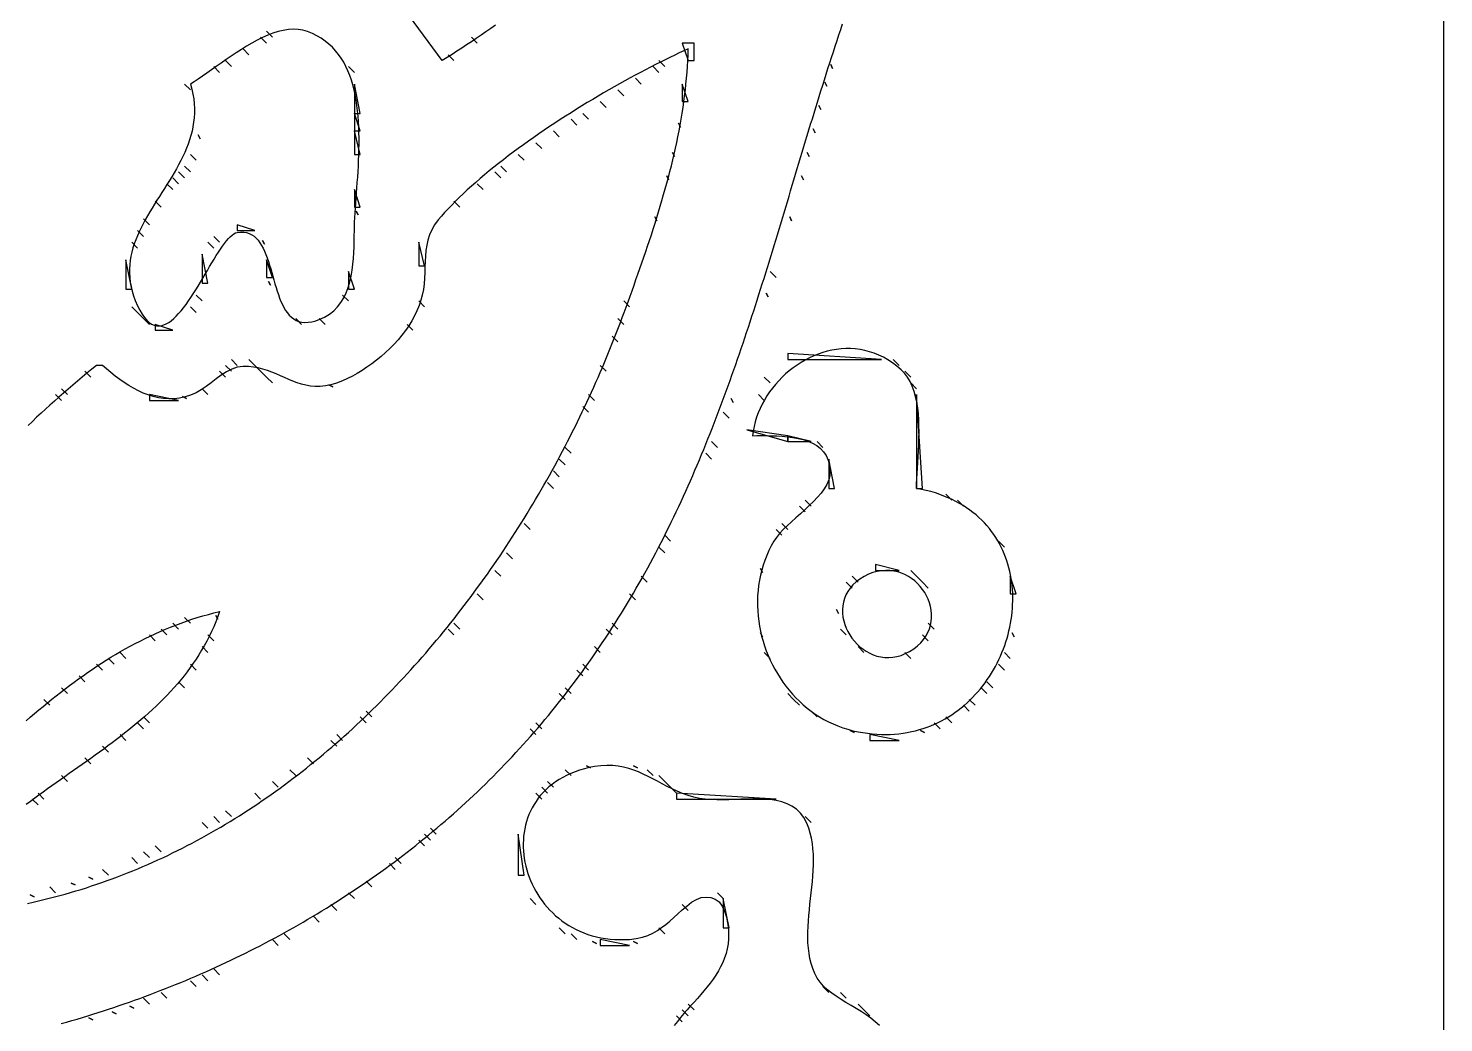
# Model space of a CAD drawing. Extents: x 0 to 589, y 0 to 633.
# Drawn here: x 347.3 to 589, y 125.8 to 295.5 of the extents above; entities that cross this region are included whole.
import ezdxf

# ---------------------------------------------------------------- set-up
doc = ezdxf.new("R2010")
doc.units = 0
for name, color, linetype in [('C250', 250, 'CONTINUOUS'), ('C251', 251, 'CONTINUOUS'), ('C252', 252, 'CONTINUOUS'), ('C253', 253, 'CONTINUOUS'), ('C254', 254, 'CONTINUOUS'), ('C37', 37, 'CONTINUOUS'), ('C47', 47, 'CONTINUOUS'), ('C7', 7, 'CONTINUOUS')]:
    doc.layers.add(name, color=color, linetype=linetype)

msp = doc.modelspace()

# ---------------------------------------------------------------- linework, layer by layer
at = {"layer": 'C250'}
for points in [[(427.0994, 296.0578), (426.2835, 295.4843), (425.4654, 294.915), (424.6452, 294.35), (423.8228, 293.7894), (422.9982, 293.2335), (422.1712, 292.6822), (421.3419, 292.1357), (420.5102, 291.5941), (419.676, 291.0575), (418.8392, 290.5261), (418, 290), (407, 305)], [(388, 295), (389, 294), (388, 295)], [(436.7391, 179), (437.401, 179.8194), (438.0551, 180.6406), (438.7017, 181.4635), (439.3406, 182.2881), (439.9721, 183.1144), (440.5961, 183.9423), (441.2128, 184.7719), (441.8222, 185.6032), (442.4245, 186.4361), (443.0197, 187.2706), (443.6078, 188.1068), (444.189, 188.9446), (444.7633, 189.7839), (445.3309, 190.6249), (445.8918, 191.4675), (446.446, 192.3116), (446.9937, 193.1573), (447.5349, 194.0045), (448.0698, 194.8533), (448.5983, 195.7036), (449.1206, 196.5555), (449.6368, 197.4088), (450.1469, 198.2637), (450.651, 199.12), (451.1492, 199.9778), (451.6416, 200.8371), (452.1283, 201.6979), (452.6092, 202.5601), (453.0846, 203.4238), (453.5545, 204.2888), (454.0189, 205.1553), (454.478, 206.0233), (454.9319, 206.8926), (455.3805, 207.7633), (455.824, 208.6354), (456.2625, 209.5088), (456.696, 210.3837), (457.1247, 211.2598), (457.5486, 212.1373), (457.9677, 213.0162), (458.3823, 213.8963), (458.7922, 214.7778), (459.1977, 215.6606), (459.5988, 216.5446), (459.9956, 217.43), (460.3882, 218.3166), (460.7765, 219.2045), (461.1608, 220.0936), (461.5412, 220.9839), (461.9176, 221.8755), (462.2901, 222.7683), (462.6589, 223.6623), (463.024, 224.5576), (463.3855, 225.454), (463.7435, 226.3515), (464.0981, 227.2503), (464.4493, 228.1502), (464.7972, 229.0513), (465.1419, 229.9534), (465.4834, 230.8568), (465.822, 231.7612), (466.1575, 232.6667), (466.4902, 233.5734), (466.8201, 234.4811), (467.1473, 235.3899), (467.4718, 236.2998), (467.7937, 237.2107), (468.1131, 238.1227), (468.4302, 239.0357), (468.7449, 239.9498), (469.0574, 240.8648), (469.3677, 241.7809), (469.6759, 242.698), (469.9821, 243.616), (470.2863, 244.535), (470.5887, 245.455), (470.8894, 246.376), (471.1883, 247.2979), (471.4857, 248.2207), (471.7815, 249.1445), (472.0758, 250.0691), (472.3688, 250.9947), (472.6605, 251.9212), (472.9509, 252.8485), (473.2402, 253.7768), (473.5285, 254.7059), (473.8158, 255.6358), (474.1022, 256.5666), (474.3878, 257.4983), (474.6726, 258.4307), (474.9568, 259.364), (475.2404, 260.2981), (475.5235, 261.2329), (475.8062, 262.1686), (476.0885, 263.105), (476.3706, 264.0422), (476.6525, 264.9801), (476.9343, 265.9188), (477.2161, 266.8582), (477.4979, 267.7984), (477.7799, 268.7393), (478.062, 269.6808), (478.3445, 270.6231), (478.6274, 271.566), (478.9107, 272.5096), (479.1945, 273.4539), (479.479, 274.3988), (479.7641, 275.3444), (480.05, 276.2906), (480.3368, 277.2374), (480.6245, 278.1848), (480.9132, 279.1329), (481.203, 280.0815), (481.494, 281.0307), (481.7862, 281.9805), (482.0797, 282.9309), (482.3747, 283.8818), (482.6711, 284.8332), (482.9692, 285.7852), (483.2688, 286.7377), (483.5702, 287.6907), (483.8734, 288.6442), (484.1785, 289.5982), (484.4855, 290.5526), (484.7946, 291.5076), (485.1058, 292.463), (485.4192, 293.4188), (485.7349, 294.3751), (486.053, 295.3319), (486.3735, 296.289)], [(459, 293), (460, 290), (461, 290), (461, 293), (459, 293)], [(379, 289), (380, 288), (379, 289)], [(402, 289), (403, 288), (402, 289)], [(455, 290), (456, 289), (455, 290)], [(437, 278), (438, 277), (437, 278)], [(440, 280), (441, 279), (440, 280)], [(428, 272), (429, 271), (428, 272)], [(371, 269), (372, 268), (371, 269)], [(367, 263), (368, 262), (367, 263)], [(387.333344, 259.333344), (387.666656, 258.666656), (387.333344, 259.333344)], [(388.333344, 252.333328), (388.666656, 251.666672), (388.333344, 252.333328)], [(365, 248), (366, 247), (365, 248)], [(369, 245), (369, 244), (372, 244), (369, 245)], [(380, 237), (381, 236), (380, 237)], [(382, 239), (383, 238), (382, 239)], [(497, 237), (498, 236), (497, 237)], [(498, 235), (499, 234), (498, 235)], [(353, 234), (354, 233), (353, 234)], [(368, 233), (368, 232), (373, 232), (368, 233)], [(499, 233), (499, 217), (500, 217), (499, 233)], [(463, 223), (464, 222), (463, 223)], [(479, 214), (480, 213), (479, 214)], [(476, 211), (477, 210), (476, 211)], [(456, 209), (457, 208), (456, 209)], [(429, 206), (430, 205), (429, 206)], [(472.333344, 203.333328), (472.666656, 202.666672), (472.333344, 203.333328)], [(427, 203), (428, 202), (427, 203)], [(450, 199), (451, 198), (450, 199)], [(485.333344, 196.333328), (485.666656, 195.666672), (485.333344, 196.333328)], [(379.333344, 195.333328), (379.666656, 194.666672), (379.333344, 195.333328)], [(446, 193), (447, 192), (446, 193)], [(486, 193), (487, 192), (486, 193)], [(363, 189), (364, 188), (363, 189)], [(473, 189), (474, 188), (473, 189)], [(497, 189), (498, 188), (497, 189)], [(441, 186), (442, 185), (441, 186)], [(352.9659, 125.6792), (353.8702, 125.9346), (354.7731, 126.1946), (355.6745, 126.4591), (356.5743, 126.7282), (357.4727, 127.0017), (358.3694, 127.2797), (359.2646, 127.5623), (360.1581, 127.8493), (361.05, 128.1409), (361.9403, 128.4369), (362.8288, 128.7375), (363.7156, 129.0425), (364.6006, 129.3521), (365.4839, 129.6662), (366.3654, 129.9847), (367.245, 130.3077), (368.1227, 130.6353), (368.9986, 130.9673), (369.8726, 131.3038), (370.7446, 131.6447), (371.6147, 131.9902), (372.4827, 132.3402), (373.3488, 132.6946), (374.2127, 133.0535), (375.0747, 133.4169), (375.9345, 133.7847), (376.7922, 134.157), (377.6477, 134.5338), (378.501, 134.9151), (379.3522, 135.3008), (380.2011, 135.691), (381.0477, 136.0857), (381.8921, 136.4848), (382.7341, 136.8883), (383.5738, 137.2964), (384.4111, 137.7089), (385.2461, 138.1258), (386.0786, 138.5472), (386.9087, 138.973), (387.7362, 139.4033), (388.5613, 139.8381), (389.3839, 140.2772), (390.2039, 140.7209), (391.0213, 141.1689), (391.8361, 141.6214), (392.6483, 142.0784), (393.4578, 142.5398), (394.2646, 143.0056), (395.0687, 143.4758), (395.87, 143.9505), (396.6686, 144.4296), (397.4644, 144.9131), (398.2574, 145.4011), (399.0475, 145.8934), (399.8347, 146.3902), (400.619, 146.8915), (401.4004, 147.3971), (402.1789, 147.9071), (402.9543, 148.4216), (403.7268, 148.9405), (404.4962, 149.4638), (405.2626, 149.9915), (406.0258, 150.5236), (406.786, 151.0601), (407.5429, 151.601), (408.2968, 152.1463), (409.0474, 152.696), (409.7948, 153.2501), (410.5389, 153.8086), (411.2798, 154.3715), (412.0174, 154.9388), (412.7516, 155.5105), (413.4825, 156.0866), (414.21, 156.667), (414.934, 157.2519), (415.6547, 157.8411), (416.3718, 158.4347), (417.0855, 159.0327), (417.7957, 159.6351), (418.5023, 160.2418), (419.2053, 160.8529), (419.9048, 161.4684), (420.6006, 162.0883), (421.2927, 162.7125), (421.9812, 163.3411), (422.666, 163.974), (423.347, 164.6114), (424.0243, 165.2531), (424.6978, 165.8991), (425.3675, 166.5495), (426.0333, 167.2043), (426.6953, 167.8634), (427.3534, 168.5268), (428.0075, 169.1947), (428.6578, 169.8668), (429.304, 170.5433), (429.9462, 171.2242), (430.5844, 171.9094), (431.2186, 172.599), (431.8487, 173.2928), (432.4746, 173.9911), (433.0965, 174.6936), (433.7141, 175.4005), (434.3276, 176.1117), (434.9369, 176.8273), (435.5419, 177.5472), (436.1427, 178.2714), (436.7392, 179)], [(508, 181), (509, 180), (508, 181)], [(367, 178), (368, 177), (367, 178)], [(504, 178), (505, 177), (504, 178)], [(433, 176), (434, 175), (433, 176)], [(487.666656, 175.666672), (488.333344, 175.333328), (487.666656, 175.666672)], [(444, 169.527771), (443.1219, 169.3494), (442.279, 169.1405), (441.4711, 168.9021), (440.6978, 168.6351), (439.959, 168.3408), (439.2542, 168.02), (438.5834, 167.6739), (437.9461, 167.3035), (437.3421, 166.9098), (436.7711, 166.4939), (436.233, 166.0568), (435.7273, 165.5996), (435.2538, 165.1233), (434.8123, 164.629), (434.4025, 164.1177), (434.024, 163.5905), (433.6767, 163.0483), (433.3603, 162.4923), (433.0744, 161.9235), (432.8189, 161.3429), (432.5934, 160.7517), (432.3977, 160.1507), (432.2315, 159.5411), (432.0946, 158.924), (431.9866, 158.3003), (431.9073, 157.6711), (431.8564, 157.0375), (431.8336, 156.4005), (431.8387, 155.7611), (431.8714, 155.1204), (431.9315, 154.4795), (432.0186, 153.8393), (432.1324, 153.201), (432.2728, 152.5656), (432.4395, 151.9341), (432.6321, 151.3075), (432.8504, 150.687), (433.0941, 150.0736), (433.363, 149.4682), (433.6567, 148.872), (433.9751, 148.286), (434.3178, 147.7112), (434.6846, 147.1487), (435.0752, 146.5996), (435.4892, 146.0648), (435.9266, 145.5455), (436.3869, 145.0426), (436.8699, 144.5573), (437.3754, 144.0905), (437.903, 143.6433), (438.4525, 143.2168), (439.0236, 142.812), (439.6161, 142.4299), (440.2297, 142.0716), (440.864, 141.7382), (441.5189, 141.4306), (442.1941, 141.15), (442.8892, 140.8973), (443.604, 140.6736), (444.3383, 140.4801), (445.0918, 140.3176), (445.8642, 140.1873), (446.6551, 140.0902), (447.4645, 140.0273), (448.2919, 139.9997), (449.1372, 140.0085), (450, 140.0547), (451.1477, 140.1925), (452.1791, 140.4193), (453.1108, 140.7266), (453.9592, 141.1062), (454.7411, 141.5495), (455.473, 142.0484), (456.1716, 142.5943), (456.8535, 143.1791), (457.5353, 143.7942), (458.2335, 144.4314), (458.9649, 145.0823), (459.746, 145.7386), (460.5934, 146.3919)], [(442.666656, 169.666672), (443.333344, 169.333328), (442.666656, 169.666672)], [(481.6033, 134.2245), (481.272, 135.0554), (481.0032, 135.9047), (480.7921, 136.7709), (480.6339, 137.6527), (480.5238, 138.5486), (480.4571, 139.4573), (480.4288, 140.3774), (480.4344, 141.3075), (480.4689, 142.2462), (480.5275, 143.1923), (480.6056, 144.1442), (480.6982, 145.1006), (480.8006, 146.0602), (480.9081, 147.0215), (481.0158, 147.9831), (481.1189, 148.9438), (481.2127, 149.9021), (481.2923, 150.8566), (481.353, 151.806), (481.39, 152.7488), (481.3985, 153.6837), (481.3737, 154.6094), (481.3109, 155.5244), (481.2051, 156.4273), (481.0517, 157.3169), (480.8458, 158.1916), (480.5828, 159.0502), (480.2577, 159.8912), (479.7707, 160.8185), (479.1795, 161.6013), (478.494, 162.2507), (477.724, 162.778), (476.8793, 163.1945), (475.9699, 163.5113), (475.0055, 163.7398), (473.9961, 163.8912), (473.0156, 163.9753), (472.0217, 164.0139), (471.0171, 164.017), (470.0044, 163.9947), (468.986, 163.9571), (467.9647, 163.9142), (466.9431, 163.876), (465.9236, 163.8527), (464.9091, 163.8543), (463.902, 163.8908), (462.9049, 163.9724), (461.9204, 164.1091), (460.9513, 164.3108), (460, 164.5879), (459.046, 164.9365), (458.1317, 165.3183), (457.2511, 165.7254), (456.398, 166.1499), (455.5666, 166.584), (454.7508, 167.0198), (453.9447, 167.4494), (453.1422, 167.8652), (452.3374, 168.2591), (451.5243, 168.6233), (450.6968, 168.95), (449.849, 169.2314), (448.9749, 169.4596), (448.0685, 169.6267), (447.1238, 169.7249), (446.1348, 169.7464), (445.0955, 169.6832), (444, 169.5277)], [(453, 169), (454, 168), (453, 169)], [(349, 165), (350, 164), (349, 165)], [(416, 159), (417, 158), (416, 159)], [(410, 154), (411, 153), (410, 154)], [(357.666656, 150.666672), (358.333344, 150.333328), (357.666656, 150.666672)], [(354.666656, 149.666672), (355.333344, 149.333328), (354.666656, 149.666672)], [(433, 147), (434, 146), (433, 147)], [(460.5933, 146.3919), (461.3986, 146.8729), (462.2319, 147.1684), (463.0648, 147.2749), (463.8689, 147.1889), (464.6156, 146.907), (465.2764, 146.4257), (465.823, 145.7415), (466.2268, 144.851), (466.5196, 143.8347), (466.7289, 142.8555), (466.8588, 141.9113), (466.9136, 141.0002), (466.8973, 140.1202), (466.8144, 139.2694), (466.6689, 138.4458), (466.465, 137.6475), (466.207, 136.8726), (465.8991, 136.119), (465.5455, 135.3848), (465.1503, 134.6681), (464.7179, 133.9669), (464.2523, 133.2793), (463.7579, 132.6033), (463.2388, 131.937), (462.6992, 131.2784), (462.1433, 130.6256), (461.5754, 129.9766), (460.9996, 129.3295), (460.4202, 128.6823), (459.8413, 128.0331), (459.2672, 127.3799), (458.7021, 126.7207), (458.1502, 126.0537), (457.6156, 125.3768)], [(466, 147), (466, 142), (467, 142), (466, 147)], [(455, 142), (456, 141), (455, 142)], [(445, 140), (445, 139), (450, 139), (445, 140)], [(379, 135), (380, 134), (379, 135)], [(492.6471, 125.3525), (491.9377, 125.9972), (491.1738, 126.6011), (490.3671, 127.1718), (489.5293, 127.717), (488.6721, 128.2443), (487.8072, 128.7614), (486.9462, 129.2761), (486.1009, 129.7959), (485.2829, 130.3286), (484.5039, 130.8818), (483.7757, 131.4632), (483.1098, 132.0805), (482.518, 132.7414), (482.0119, 133.4535), (481.6034, 134.2245)], [(483, 132), (484, 131), (483, 132)], [(367, 130), (368, 129), (367, 130)], [(490, 128), (491, 127), (490, 128)]]:
    msp.add_lwpolyline(points, dxfattribs=at)
at = {"layer": 'C251'}
for points in [[(423, 294), (424, 293), (423, 294)], [(384, 292), (385, 291), (384, 292)], [(419, 291), (420, 290), (419, 291)], [(458.333344, 279.333344), (458.666656, 278.666656), (458.333344, 279.333344)], [(434, 276), (435, 275), (434, 276)], [(375, 274), (376, 273), (375, 274)], [(431, 274), (432, 273), (431, 274)], [(373, 271), (374, 270), (373, 271)], [(372, 270), (373, 269), (372, 270)], [(424, 269), (425, 268), (424, 269)], [(369, 266), (370, 265), (369, 266)], [(420, 266), (421, 265), (420, 266)], [(403.333344, 264.333344), (403.666656, 263.666656), (403.333344, 264.333344)], [(365, 259), (366, 258), (365, 259)], [(414, 259), (414, 255), (415, 255), (414, 259)], [(377, 257), (377, 252), (378, 252), (377, 257)], [(474, 254), (475, 253), (474, 254)], [(376, 250), (377, 249), (376, 250)], [(414, 249), (415, 248), (414, 249)], [(367, 246), (368, 245), (367, 246)], [(393, 246), (394, 245), (393, 246)], [(397, 246), (398, 245), (397, 246)], [(412, 245), (413, 244), (412, 245)], [(447, 243), (448, 242), (447, 243)], [(357, 237), (358, 236), (357, 237)], [(381, 238), (382, 237), (381, 238)], [(445, 238), (446, 237), (445, 238)], [(388, 236), (389, 235), (388, 236)], [(377, 234), (378, 233), (377, 234)], [(443, 233), (444, 232), (443, 233)], [(472, 233), (473, 232), (472, 233)], [(466, 230), (467, 229), (466, 230)], [(464, 225), (465, 224), (464, 225)], [(470, 227), (477, 225), (477, 226), (470, 227)], [(439, 224), (440, 223), (439, 224)], [(437, 220), (438, 219), (437, 220)], [(438, 222), (439, 221), (438, 222)], [(436, 218), (437, 217), (436, 218)], [(504, 216), (505, 215), (504, 216)], [(480, 215), (481, 214), (480, 215)], [(432, 211), (433, 210), (432, 211)], [(455, 207), (456, 206), (455, 207)], [(452, 202), (453, 201), (452, 202)], [(487, 201), (488, 200), (487, 201)], [(498, 203), (499, 202), (498, 203)], [(500, 201), (501, 200), (500, 201)], [(515, 202), (515, 199), (516, 199), (515, 202)], [(424, 199), (425, 198), (424, 199)], [(420, 194), (421, 193), (420, 194)], [(472.333344, 192.333328), (472.666656, 191.666672), (472.333344, 192.333328)], [(444, 190), (445, 189), (444, 190)], [(514, 189), (515, 188), (514, 189)], [(361, 188), (362, 187), (361, 188)], [(375, 187), (376, 186), (375, 187)], [(513, 187), (514, 186), (513, 187)], [(353, 183), (354, 182), (353, 183)], [(438, 182), (439, 181), (438, 182)], [(510, 183), (511, 182), (510, 183)], [(350, 181), (351, 180), (350, 181)], [(481, 179), (482, 178), (481, 179)], [(507, 180), (508, 179), (507, 180)], [(404, 178), (405, 177), (404, 178)], [(502, 177), (503, 176), (502, 177)], [(399, 174), (400, 173), (399, 174)], [(357, 171), (358, 170), (357, 171)], [(395, 171), (396, 170), (395, 171)], [(392, 169), (393, 168), (392, 169)], [(436, 167), (437, 166), (436, 167)], [(439, 169), (440, 168), (439, 169)], [(456, 167), (457, 166), (456, 167)], [(386, 165), (387, 164), (386, 165)], [(435, 166), (436, 165), (435, 166)], [(381, 162), (382, 161), (381, 162)], [(480, 161), (481, 160), (480, 161)], [(415, 158), (416, 157), (415, 158)], [(431, 158), (431, 151), (432, 151), (431, 158)], [(365, 154), (366, 153), (365, 154)], [(360, 152), (361, 151), (360, 152)], [(347.666656, 147.666672), (348.333344, 147.333328), (347.666656, 147.666672)], [(402, 148), (403, 147), (402, 148)], [(399, 146), (400, 145), (399, 146)], [(391, 141), (392, 140), (391, 141)], [(438, 142), (439, 141), (438, 142)], [(440, 141), (441, 140), (440, 141)], [(389, 140), (390, 139), (389, 140)], [(443.666656, 139.666672), (444.333344, 139.333328), (443.666656, 139.666672)], [(377, 134), (378, 133), (377, 134)], [(459, 128), (460, 127), (459, 128)]]:
    msp.add_lwpolyline(points, dxfattribs=at)
at = {"layer": 'C252'}
for points in [[(387, 294), (388, 293), (387, 294)], [(381, 290), (382, 289), (381, 290)], [(454, 289), (455, 288), (454, 289)], [(374, 286), (375, 285), (374, 286)], [(451, 287), (452, 286), (451, 287)], [(459, 286), (459, 283), (460, 283), (459, 286)], [(483.333344, 286.333344), (483.666656, 285.666656), (483.333344, 286.333344)], [(445, 283), (446, 282), (445, 283)], [(448, 285), (449, 284), (448, 285)], [(403, 281), (403, 278), (404, 278), (403, 281)], [(442, 281), (443, 280), (442, 281)], [(482.333344, 282.333344), (482.666656, 281.666656), (482.333344, 282.333344)], [(376.333344, 277.333344), (376.666656, 276.666656), (376.333344, 277.333344)], [(374, 272), (375, 271), (374, 272)], [(427, 271), (428, 270), (427, 271)], [(383, 262), (383, 261), (386, 261), (383, 262)], [(366, 261), (367, 260), (366, 261)], [(378, 259), (379, 258), (378, 259)], [(379, 260), (380, 259), (379, 260)], [(364, 256), (364, 251), (365, 251), (364, 256)], [(388, 256), (388, 253), (389, 253), (388, 256)], [(401, 250), (402, 249), (401, 250)], [(449, 249), (450, 248), (449, 249)], [(366, 247), (367, 246), (366, 247)], [(375, 248), (376, 247), (375, 248)], [(448, 246), (449, 245), (448, 246)], [(471, 226), (471.7233, 226.0025), (472.5078, 226.0068), (473.3421, 226.0063), (474.2151, 225.9944), (475.1153, 225.9647), (476.0314, 225.9107), (476.9522, 225.8257), (477.8663, 225.7034), (478.7625, 225.5371), (479.6294, 225.3203), (480.4557, 225.0466), (481.2301, 224.7094), (481.9413, 224.3023), (482.5781, 223.8185), (483.129, 223.2518), (483.5827, 222.5954), (483.9281, 221.843), (484.1538, 220.988), (484.2484, 220.0239), (484.1916, 219.2329), (483.9921, 218.4567), (483.6659, 217.6944), (483.2286, 216.9451), (482.6962, 216.2079), (482.0843, 215.4819), (481.4089, 214.7663), (480.6857, 214.0602), (479.9306, 213.3626), (479.1594, 212.6728), (478.3879, 211.9898), (477.6319, 211.3127), (476.9072, 210.6406), (476.2296, 209.9727), (475.6151, 209.3081), (475.0793, 208.6459), (474.6381, 207.9853), (474.193, 207.1883), (473.788, 206.3787), (473.4225, 205.5577), (473.0961, 204.7264), (472.8082, 203.8859), (472.5583, 203.0374), (472.346, 202.182), (472.1708, 201.3209), (472.0321, 200.4552), (471.9295, 199.5861), (471.8625, 198.7146), (471.8306, 197.8421), (471.8333, 196.9695), (471.8702, 196.098), (471.9406, 195.2288), (472.0442, 194.363), (472.1804, 193.5019), (472.3487, 192.6464), (472.5487, 191.7978), (472.7799, 190.9572), (473.0417, 190.1257), (473.3337, 189.3045), (473.6553, 188.4948), (474.0062, 187.6976), (474.3858, 186.9142), (474.7935, 186.1457), (475.229, 185.3931), (475.6917, 184.6577), (476.1811, 183.9407), (476.6968, 183.2431), (477.2382, 182.566), (477.8048, 181.9107), (478.3962, 181.2783), (479.0119, 180.6699), (479.6514, 180.0867), (480.3141, 179.5298), (480.9996, 179.0004), (481.7074, 178.4996), (482.4371, 178.0285), (483.188, 177.5883), (483.9597, 177.1802), (484.7518, 176.8052), (485.5638, 176.4646), (486.395, 176.1594), (487.2451, 175.8909), (488.1136, 175.6601), (489, 175.4683), (489.8172, 175.3245), (490.6244, 175.209), (491.4215, 175.1212), (492.2081, 175.0606), (492.9843, 175.0266), (493.7499, 175.0188), (494.5047, 175.0367), (495.2486, 175.0797), (495.9814, 175.1473), (496.7031, 175.2389), (497.4134, 175.3542), (498.1123, 175.4925), (498.7995, 175.6533), (499.475, 175.8362), (500.1386, 176.0405), (500.7902, 176.2659), (501.4296, 176.5117), (502.0567, 176.7774), (502.6713, 177.0626), (503.2733, 177.3667), (503.8626, 177.6892), (504.439, 178.0295), (505.0024, 178.3873), (505.5526, 178.7618), (506.0895, 179.1527), (506.613, 179.5594), (507.1229, 179.9814), (507.6191, 180.4182), (508.1014, 180.8692), (508.5697, 181.3339), (509.0238, 181.8119), (509.4637, 182.3026), (509.8891, 182.8055), (510.3, 183.32), (510.6962, 183.8457), (511.0775, 184.382), (511.4438, 184.9284), (511.7949, 185.4844), (512.1308, 186.0496), (512.4513, 186.6232), (512.7562, 187.2049), (513.0454, 187.7942), (513.3188, 188.3904), (513.5762, 188.9932), (513.8175, 189.6019), (514.0425, 190.2161), (514.2511, 190.8352), (514.4432, 191.4587), (514.6186, 192.0862), (514.7772, 192.717), (514.9188, 193.3507), (515.0432, 193.9867), (515.1505, 194.6246), (515.2403, 195.2638), (515.3126, 195.9038), (515.3673, 196.5441), (515.4041, 197.1842), (515.423, 197.8235), (515.4238, 198.4615), (515.4063, 199.0978), (515.3705, 199.7317), (515.3162, 200.3628), (515.2432, 200.9906), (515.1514, 201.6145), (515.0406, 202.234), (514.9108, 202.8487), (514.7618, 203.4579), (514.5934, 204.0612), (514.4055, 204.6581), (514.1979, 205.248), (513.9706, 205.8304), (513.7233, 206.4048), (513.456, 206.9707), (513.1684, 207.5276), (512.8606, 208.0749), (512.5322, 208.6122), (512.1832, 209.1388), (511.8134, 209.6544), (511.4227, 210.1584), (511.0109, 210.6502), (510.578, 211.1293), (510.1237, 211.5953), (509.6479, 212.0476), (509.1506, 212.4857), (508.6314, 212.909), (508.0904, 213.3171), (507.5273, 213.7095), (506.9421, 214.0855), (506.3345, 214.4448), (505.7044, 214.7868), (505.0518, 215.1109), (504.3764, 215.4167), (503.6781, 215.7036), (502.9568, 215.9711), (502.2123, 216.2188), (501.4446, 216.446), (500.6533, 216.6523), (499.8385, 216.8371), (499, 217), (499.0114, 217.7919), (499.0426, 218.6383), (499.0886, 219.5328), (499.1447, 220.4691), (499.2059, 221.4409), (499.2675, 222.4418), (499.3246, 223.4655), (499.3723, 224.5057), (499.4058, 225.5561), (499.4203, 226.6103), (499.411, 227.662), (499.3729, 228.7049), (499.3012, 229.7326), (499.1912, 230.7389), (499.0379, 231.7174), (498.8365, 232.6618), (498.5822, 233.5658), (498.2701, 234.423), (497.8954, 235.2271), (497.4532, 235.9718), (496.9388, 236.6508), (496.3472, 237.2577), (495.611, 237.8813), (494.8608, 238.4413), (494.0983, 238.9389), (493.3248, 239.3758), (492.542, 239.7532), (491.7514, 240.0728), (490.9544, 240.3358), (490.1527, 240.5438), (489.3477, 240.6982), (488.541, 240.8005), (487.7341, 240.8521), (486.9284, 240.8544), (486.1257, 240.8089), (485.3273, 240.717), (484.5348, 240.5803), (483.7497, 240.4), (482.9736, 240.1778), (482.208, 239.9149), (481.4543, 239.613), (480.7142, 239.2734), (479.9891, 238.8975), (479.2807, 238.4869), (478.5903, 238.0429), (477.9196, 237.567), (477.27, 237.0607), (476.6431, 236.5254), (476.0404, 235.9625), (475.4635, 235.3736), (474.9138, 234.7599), (474.393, 234.1231), (473.9024, 233.4645), (473.4437, 232.7856), (473.0183, 232.0878), (472.6279, 231.3726), (472.2738, 230.6415), (471.9578, 229.8958), (471.6811, 229.137), (471.4455, 228.3665), (471.2524, 227.5859), (471.1034, 226.7966), (471, 226)], [(385, 239), (386, 238), (385, 239)], [(386, 238), (387, 237), (386, 238)], [(387, 237), (388, 236), (387, 237)], [(495, 239), (496, 238), (495, 239)], [(398.666656, 234.666672), (399.333344, 234.333328), (398.666656, 234.666672)], [(473, 236), (474, 235), (473, 236)], [(352, 233), (353, 232), (352, 233)], [(442, 231), (443, 230), (442, 231)], [(482, 225), (483, 224), (482, 225)], [(506, 215), (507, 214), (506, 215)], [(475, 210), (476, 209), (475, 210)], [(513, 208), (514, 207), (513, 208)], [(492, 204), (492, 203), (496, 203), (492, 204)], [(488, 202), (489, 201), (488, 202)], [(499, 202), (500, 201), (499, 202)], [(372, 194), (373, 193), (372, 194)], [(374, 195), (375, 194), (374, 195)], [(447, 194), (448, 193), (447, 194)], [(501, 194), (502, 193), (501, 194)], [(368, 192), (369, 191), (368, 192)], [(370, 193), (371, 192), (370, 193)], [(378, 192), (379, 191), (378, 192)], [(419, 193), (420, 192), (419, 193)], [(500, 192), (501, 191), (500, 192)], [(515.333313, 192.333328), (515.666687, 191.666672), (515.333313, 192.333328)], [(377, 190), (378, 189), (377, 190)], [(489, 190), (490, 189), (489, 190)], [(359, 187), (360, 186), (359, 187)], [(442, 187), (443, 186), (442, 187)], [(356, 185), (357, 184), (356, 185)], [(373, 184), (374, 183), (373, 184)], [(511, 184), (512, 183), (511, 184)], [(439, 183), (440, 182), (439, 183)], [(477, 182), (478, 181), (477, 182)], [(405, 179), (406, 178), (405, 179)], [(478, 181), (479, 180), (478, 181)], [(366, 177), (367, 176), (366, 177)], [(434, 177), (435, 176), (434, 177)], [(363, 175), (364, 174), (363, 175)], [(400, 175), (401, 174), (400, 175)], [(491, 175), (491, 174), (496, 174), (491, 175)], [(360, 173), (361, 172), (360, 173)], [(353, 168), (354, 167), (353, 168)], [(389, 167), (390, 166), (389, 167)], [(455, 168), (456, 167), (455, 168)], [(434, 165), (435, 164), (434, 165)], [(457, 166), (458, 165), (457, 166)], [(348, 164), (349, 163), (348, 164)], [(377, 160), (378, 159), (377, 160)], [(379, 161), (380, 160), (379, 161)], [(367, 155), (368, 154), (367, 155)], [(369, 156), (370, 155), (369, 156)], [(414, 157), (415, 156), (414, 157)], [(409, 153), (410, 152), (409, 153)], [(405, 150), (406, 149), (405, 150)], [(351, 149), (352, 148), (351, 149)], [(465, 148), (466, 147), (465, 148)], [(459, 146), (460, 145), (459, 146)], [(396, 144), (397, 143), (396, 144)], [(450.666656, 139.666672), (451.333344, 139.333328), (450.666656, 139.666672)], [(375, 133), (376, 132), (375, 133)], [(370, 131), (371, 130), (370, 131)], [(486, 131), (487, 130), (486, 131)], [(460, 129), (461, 128), (460, 129)], [(489, 129), (490, 128), (489, 129)], [(357.666656, 126.666664), (358.333344, 126.333336), (357.666656, 126.666664)], [(458, 127), (459, 126), (458, 127)]]:
    msp.add_lwpolyline(points, dxfattribs=at)
at = {"layer": 'C253'}
for points in [[(484.333344, 289.333344), (484.666656, 288.666656), (484.333344, 289.333344)], [(481.333344, 278.333344), (481.666656, 277.666656), (481.333344, 278.333344)], [(480.333344, 274.333344), (480.666656, 273.666656), (480.333344, 274.333344)], [(479.333344, 270.333344), (479.666656, 269.666656), (479.333344, 270.333344)], [(403, 268), (403, 265), (404, 265), (403, 268)], [(477.333344, 263.333344), (477.666656, 262.666656), (477.333344, 263.333344)], [(402, 254), (402, 251), (403, 251), (402, 254)], [(473.333344, 250.333328), (473.666656, 249.666672), (473.333344, 250.333328)], [(373.666656, 232.666672), (374.333344, 232.333328), (373.666656, 232.666672)], [(467.333344, 232.333328), (467.666656, 231.666672), (467.333344, 232.333328)], [(499.666656, 175.666672), (500.333344, 175.333328), (499.666656, 175.666672)], [(450.666656, 169.666672), (451.333344, 169.333328), (450.666656, 169.666672)], [(364.666656, 128.666672), (365.333344, 128.333328), (364.666656, 128.666672)], [(361.666656, 127.666664), (362.333344, 127.333336), (361.666656, 127.666664)]]:
    msp.add_lwpolyline(points, dxfattribs=at)
at = {"layer": 'C254'}
for points in [[(403, 286), (403, 281), (404, 281), (403, 286)], [(403, 278), (403, 274), (404, 274), (403, 278)], [(477, 240), (477, 239), (493, 239), (477, 240)], [(458, 165), (458, 164), (475, 164), (458, 165)]]:
    msp.add_lwpolyline(points, dxfattribs=at)
at = {"layer": 'C37'}
msp.add_lwpolyline([(456.333344, 270.333344), (456.666656, 269.666656), (456.333344, 270.333344)], dxfattribs=at)
at = {"layer": 'C47'}
for points in [[(457.333344, 274.333344), (457.666656, 273.666656), (457.333344, 274.333344)], [(454.333344, 263.333344), (454.666656, 262.666656), (454.333344, 263.333344)], [(477, 226), (477, 225), (481, 225), (477, 226)], [(484, 222), (484, 217), (485, 217), (484, 222)]]:
    msp.add_lwpolyline(points, dxfattribs=at)
at = {"layer": 'C7'}
for points in [[(0, 633), (0, 0), (589, 0), (589, 633), (0, 633)], [(397.8912, 246.2229), (398.7424, 246.7171), (399.4919, 247.3041), (400.1463, 247.9747), (400.7121, 248.7197), (401.1958, 249.5299), (401.6042, 250.3962), (401.9438, 251.3093), (402.2211, 252.2602), (402.4428, 253.2396), (402.6154, 254.2383), (402.7455, 255.2472), (402.8398, 256.257), (402.9047, 257.2587), (402.9469, 258.243), (402.9729, 259.2008), (402.9894, 260.1228), (403.003, 261), (403.0209, 261.7153), (403.0502, 262.4593), (403.0894, 263.2301), (403.1369, 264.0259), (403.1911, 264.8448), (403.2506, 265.685), (403.3137, 266.5447), (403.3789, 267.422), (403.4448, 268.3151), (403.5097, 269.2221), (403.572, 270.1413), (403.6303, 271.0707), (403.6831, 272.0086), (403.7286, 272.9532), (403.7655, 273.9025), (403.7922, 274.8547), (403.8071, 275.8081), (403.8086, 276.7607), (403.7953, 277.7108), (403.7656, 278.6564), (403.7179, 279.5959), (403.6507, 280.5272), (403.5625, 281.4487), (403.4517, 282.3584), (403.3167, 283.2546), (403.1561, 284.1353), (402.9683, 284.9988), (402.7516, 285.8432), (402.5047, 286.6667), (402.2259, 287.4674), (401.9137, 288.2436), (401.5665, 288.9933), (401.1828, 289.7148), (400.7611, 290.4061), (400.2999, 291.0656), (399.7974, 291.6912), (399.2524, 292.2813), (398.663, 292.834), (398.028, 293.3473), (397.3456, 293.8196), (396.6144, 294.2489), (395.8327, 294.6334), (394.9992, 294.9714), (394.2152, 295.1996), (393.4075, 295.3258), (392.5788, 295.3567), (391.7316, 295.2991), (390.8687, 295.1597), (389.9927, 294.9454), (389.1063, 294.6629), (388.212, 294.319), (387.3125, 293.9205), (386.4105, 293.4742), (385.5087, 292.9868), (384.6096, 292.4651), (383.7159, 291.9159), (382.8303, 291.3461), (381.9554, 290.7622), (381.0939, 290.1713), (380.2483, 289.58), (379.4214, 288.9951), (378.6158, 288.4233), (377.8342, 287.8716), (377.0791, 287.3466), (376.3533, 286.8551), (375.6594, 286.404), (375, 286)], [(347.2165, 146.1946), (348.1438, 146.3975), (349.0681, 146.6085), (349.9893, 146.8276), (350.9072, 147.0548), (351.8221, 147.2899), (352.7338, 147.5331), (353.6423, 147.7842), (354.5476, 148.0431), (355.4497, 148.3098), (356.3486, 148.5843), (357.2443, 148.8665), (358.1368, 149.1563), (359.0261, 149.4538), (359.9121, 149.7588), (360.7948, 150.0713), (361.6744, 150.3912), (362.5506, 150.7185), (363.4235, 151.0532), (364.2932, 151.3951), (365.1596, 151.7443), (366.0226, 152.1007), (366.8823, 152.4642), (367.7388, 152.8348), (368.5918, 153.2124), (369.4415, 153.597), (370.2879, 153.9885), (371.1309, 154.3869), (371.9705, 154.7921), (372.8068, 155.2041), (373.6396, 155.6228), (374.469, 156.0482), (375.295, 156.4802), (376.1176, 156.9188), (376.9368, 157.3638), (377.7525, 157.8154), (378.5647, 158.2733), (379.3735, 158.7376), (380.1788, 159.2082), (380.9807, 159.685), (381.779, 160.1681), (382.5739, 160.6573), (383.3652, 161.1526), (384.153, 161.6539), (384.9373, 162.1612), (385.718, 162.6745), (386.4952, 163.1937), (387.2688, 163.7187), (388.0388, 164.2495), (388.8053, 164.786), (389.5682, 165.3282), (390.3275, 165.876), (391.0831, 166.4294), (391.8352, 166.9884), (392.5836, 167.5528), (393.3284, 168.1226), (394.0695, 168.6979), (394.807, 169.2784), (395.5408, 169.8642), (396.2709, 170.4552), (396.9974, 171.0514), (397.7201, 171.6527), (398.4392, 172.259), (399.1545, 172.8704), (399.8661, 173.4867), (400.574, 174.1079), (401.2781, 174.734), (401.9785, 175.3649), (402.6751, 176.0005), (403.3679, 176.6408), (404.057, 177.2858), (404.7422, 177.9354), (405.4237, 178.5895), (406.1013, 179.2481), (406.7751, 179.9111), (407.4451, 180.5785), (408.1112, 181.2503), (408.7735, 181.9263), (409.432, 182.6066), (410.0865, 183.2911), (410.7372, 183.9796), (411.384, 184.6723), (412.0269, 185.369), (412.6659, 186.0696), (413.3009, 186.7742), (413.9321, 187.4826), (414.5593, 188.1949), (415.1825, 188.9109), (415.8018, 189.6307), (416.4171, 190.3541), (417.0285, 191.0811), (417.6358, 191.8116), (418.2392, 192.5457), (418.8385, 193.2832), (419.4339, 194.0242), (420.0252, 194.7685), (420.6125, 195.516), (421.1957, 196.2669), (421.7749, 197.0209), (422.35, 197.778), (422.921, 198.5383), (423.488, 199.3016), (424.0509, 200.0679), (424.6096, 200.8371), (425.1643, 201.6092), (425.7148, 202.3841), (426.2612, 203.1618), (426.8034, 203.9423), (427.3415, 204.7254), (427.8755, 205.5111), (428.4053, 206.2995), (428.9308, 207.0903), (429.4522, 207.8836), (429.9694, 208.6793), (430.4824, 209.4774), (430.9912, 210.2778), (431.4957, 211.0805), (431.996, 211.8854), (432.4921, 212.6924), (432.9839, 213.5016), (433.4714, 214.3128), (433.9547, 215.126), (434.4336, 215.9411), (434.9083, 216.7582), (435.3787, 217.5771), (435.8447, 218.3978), (436.3064, 219.2202), (436.7638, 220.0443), (437.2169, 220.8701), (437.6655, 221.6975), (438.1099, 222.5264), (438.5498, 223.3568), (438.9854, 224.1886), (439.4165, 225.0218), (439.8433, 225.8563), (440.2657, 226.6921), (440.6836, 227.5291), (441.0971, 228.3673), (441.5062, 229.2067), (441.9108, 230.0471), (442.3109, 230.8885), (442.7066, 231.7309), (443.0978, 232.5741), (443.4845, 233.4183), (443.8667, 234.2633), (444.2444, 235.109), (444.6175, 235.9554), (444.9862, 236.8025), (445.3503, 237.6502), (445.7099, 238.4985), (446.0649, 239.3472), (446.4153, 240.1964), (446.7611, 241.046), (447.1024, 241.896), (447.4391, 242.7462), (447.7711, 243.5967), (448.0986, 244.4473), (448.4214, 245.2981), (448.7396, 246.149), (449.0532, 247), (449.393, 247.93), (449.733, 248.8635), (450.0731, 249.8002), (450.4128, 250.7402), (450.7518, 251.6832), (451.0897, 252.6293), (451.4263, 253.5783), (451.7613, 254.5301), (452.0942, 255.4848), (452.4248, 256.4421), (452.7527, 257.4021), (453.0776, 258.3646), (453.3992, 259.3295), (453.7172, 260.2968), (454.0312, 261.2664), (454.3409, 262.2381), (454.6459, 263.212), (454.946, 264.1879), (455.2407, 265.1658), (455.5299, 266.1455), (455.8131, 267.127), (456.09, 268.1102), (456.3604, 269.095), (456.6238, 270.0813), (456.8799, 271.0691), (457.1285, 272.0583), (457.3691, 273.0487), (457.6015, 274.0403), (457.8253, 275.0331), (458.0402, 276.0269), (458.2458, 277.0216), (458.442, 278.0172), (458.6282, 279.0136), (458.8042, 280.0107), (458.9697, 281.0084), (459.1243, 282.0066), (459.2676, 283.0053), (459.3995, 284.0043), (459.5195, 285.0037), (459.6273, 286.0032), (459.7226, 287.0028), (459.8051, 288.0025), (459.8744, 289.0022), (459.9302, 290.0017), (459.9721, 291.001), (460, 292), (459.2477, 291.6614), (458.479, 291.3081), (457.6947, 290.9404), (456.8956, 290.5586), (456.0826, 290.1631), (455.2565, 289.7544), (454.4181, 289.3326), (453.5682, 288.8982), (452.7077, 288.4516), (451.8373, 287.9932), (450.958, 287.5232), (450.0704, 287.0421), (449.1755, 286.5501), (448.2741, 286.0478), (447.367, 285.5354), (446.4549, 285.0133), (445.5389, 284.4819), (444.6195, 283.9415), (443.6978, 283.3925), (442.7745, 282.8353), (441.8504, 282.2702), (440.9264, 281.6976), (440.0032, 281.1178), (439.0818, 280.5312), (438.1629, 279.9382), (437.2473, 279.3392), (436.3359, 278.7344), (435.4296, 278.1243), (434.529, 277.5093), (433.6351, 276.8896), (432.7487, 276.2657), (431.8705, 275.6379), (431.0015, 275.0066), (430.1424, 274.3721), (429.2941, 273.7349), (428.4573, 273.0952), (427.633, 272.4534), (426.8219, 271.81), (426.0249, 271.1652), (425.2428, 270.5194), (424.4764, 269.873), (423.7265, 269.2264), (422.9939, 268.5799), (422.2795, 267.9338), (421.5842, 267.2886), (420.9086, 266.6446), (420.2537, 266.0022), (419.6203, 265.3617), (419.0092, 264.7235), (418.4212, 264.0879), (417.8571, 263.4554), (417.3179, 262.8263), (416.6985, 261.9949), (416.2086, 261.144), (415.8322, 260.2752), (415.5531, 259.3902), (415.3556, 258.4906), (415.2235, 257.5779), (415.1408, 256.6538), (415.0917, 255.7198), (415.0601, 254.7777), (415.0301, 253.8289), (414.9856, 252.8751), (414.9107, 251.918), (414.7894, 250.9591), (414.6057, 250), (414.3651, 249.0995), (414.0614, 248.2081), (413.698, 247.3274), (413.2785, 246.4592), (412.8064, 245.6055), (412.2853, 244.7678), (411.7188, 243.9482), (411.1103, 243.1483), (410.4635, 242.3699), (409.7818, 241.6149), (409.0689, 240.8851), (408.3283, 240.1823), (407.5634, 239.5082), (406.778, 238.8647), (405.9754, 238.2535), (405.1593, 237.6765), (404.3332, 237.1355), (403.5007, 236.6323), (402.6653, 236.1686), (401.8305, 235.7463), (401, 235.3672), (399.9625, 234.9667), (398.9805, 234.6797), (398.049, 234.4963), (397.1627, 234.4068), (396.3165, 234.4014), (395.5051, 234.4705), (394.7235, 234.6042), (393.9663, 234.7928), (393.2285, 235.0266), (392.5049, 235.2959), (391.7902, 235.5908), (391.0794, 235.9016), (390.3672, 236.2187), (389.6485, 236.5323), (388.9181, 236.8325), (388.1708, 237.1097), (387.4014, 237.3542), (386.6049, 237.5561), (385.7759, 237.7058), (384.9093, 237.7934), (384, 237.8094), (383.0096, 237.6762), (382.0634, 237.3549), (381.1533, 236.8868), (380.2712, 236.3135), (379.4091, 235.6763), (378.559, 235.0167), (377.7128, 234.3761), (376.8625, 233.796), (376, 233.3179), (375.0479, 232.9169), (374.1055, 232.6183), (373.1731, 232.4167), (372.2513, 232.3067), (371.3404, 232.2829), (370.441, 232.34), (369.5535, 232.4727), (368.6783, 232.6754), (367.816, 232.943), (366.967, 233.2699), (366.1317, 233.6509), (365.3106, 234.0806), (364.5042, 234.5535), (363.713, 235.0644), (362.9373, 235.6079), (362.1777, 236.1785), (361.4347, 236.771), (360.7086, 237.3799), (360, 238)], [(375, 286), (375.2422, 285.141), (375.431, 284.296), (375.5686, 283.4644), (375.6573, 282.6457), (375.6992, 281.8393), (375.6966, 281.0449), (375.6518, 280.2617), (375.5668, 279.4894), (375.4441, 278.7273), (375.2857, 277.975), (375.0939, 277.2319), (374.871, 276.4976), (374.6192, 275.7714), (374.3406, 275.0529), (374.0376, 274.3415), (373.7123, 273.6367), (373.367, 272.938), (373.0039, 272.2448), (372.6252, 271.5567), (372.2332, 270.8731), (371.83, 270.1935), (371.418, 269.5174), (370.9992, 268.8442), (370.5761, 268.1734), (370.1507, 267.5045), (369.7253, 266.8369), (369.3021, 266.1702), (368.8834, 265.5039), (368.4714, 264.8373), (368.0683, 264.1699), (367.6763, 263.5014), (367.2977, 262.831), (366.9347, 262.1584), (366.5895, 261.4829), (366.2643, 260.804), (365.9614, 260.1213), (365.683, 259.4342), (365.4313, 258.7421), (365.2086, 258.0446), (365.017, 257.3411), (364.8588, 256.6312), (364.7362, 255.9142), (364.6515, 255.1896), (364.6069, 254.457), (364.6045, 253.7158), (364.6467, 252.9654), (364.7356, 252.2054), (364.8735, 251.4353), (365.0626, 250.6544), (365.3052, 249.8624), (365.6034, 249.0586)], [(365.6033, 249.0586), (365.9873, 248.1707), (366.3763, 247.395), (366.7699, 246.7273), (367.1679, 246.1634), (367.5698, 245.6992), (367.9753, 245.3304), (368.3841, 245.0528), (368.7958, 244.8623), (369.2101, 244.7546), (369.6267, 244.7255), (370.0452, 244.771), (370.4652, 244.8867), (370.8866, 245.0684), (371.3088, 245.3121), (371.7316, 245.6134), (372.1546, 245.9682), (372.5775, 246.3723), (372.9999, 246.8215), (373.4216, 247.3116), (373.8421, 247.8384), (374.2612, 248.3978), (374.6784, 248.9854), (375.0935, 249.5972), (375.5061, 250.229), (375.9159, 250.8764), (376.3225, 251.5355), (376.7257, 252.2018), (377.1249, 252.8714), (377.52, 253.5399), (377.9106, 254.2031), (378.2963, 254.857), (378.6768, 255.4972), (379.0518, 256.1196), (379.4209, 256.72), (379.7837, 257.2943), (380.1401, 257.8381), (380.4895, 258.3473), (380.8317, 258.8178), (381.1663, 259.2452), (381.493, 259.6255), (381.8115, 259.9545), (382.1214, 260.2279), (382.4223, 260.4415), (382.714, 260.5912), (382.9961, 260.6728), (383.5741, 260.7346), (384.1105, 260.7232), (384.6073, 260.6427), (385.0671, 260.4971), (385.492, 260.2903), (385.8843, 260.0263), (386.2465, 259.7092), (386.5808, 259.343), (386.8896, 258.9316), (387.1751, 258.4791), (387.4396, 257.9895), (387.6856, 257.4667), (387.9152, 256.9148), (388.1308, 256.3377), (388.3348, 255.7395), (388.5294, 255.1242), (388.717, 254.4957), (388.8999, 253.8582), (389.0803, 253.2155), (389.2606, 252.5717), (389.4432, 251.9307), (389.6303, 251.2967), (389.8243, 250.6735), (390.0274, 250.0652), (390.242, 249.4758), (390.4704, 248.9092), (390.7149, 248.3696), (390.9779, 247.8609), (391.2616, 247.387), (391.5684, 246.9521), (391.9005, 246.56), (392.2603, 246.2148), (392.6502, 245.9206), (393.0723, 245.6812), (393.5291, 245.5007), (394.0229, 245.3832), (394.5559, 245.3325), (395.1305, 245.3528), (395.749, 245.448), (396.4138, 245.622), (397.127, 245.879), (397.8912, 246.223)], [(360, 238), (359, 238), (358.1688, 237.3265), (357.3449, 236.6519), (356.5281, 235.976), (355.7186, 235.2988), (354.9163, 234.6203), (354.1212, 233.9404), (353.3333, 233.259), (352.5527, 232.5763), (351.7793, 231.8919), (351.0132, 231.2061), (350.2543, 230.5186), (349.5027, 229.8295), (348.7583, 229.1387), (348.0212, 228.4461), (347.2914, 227.7518)], [(490.058624, 201.972214), (489.3304, 201.5309), (488.6883, 201.0519), (488.1298, 200.5392), (487.652, 199.9966), (487.2525, 199.4281), (486.9285, 198.8375), (486.6773, 198.2287), (486.4965, 197.6057), (486.3832, 196.9724), (486.335, 196.3325), (486.349, 195.6902), (486.4227, 195.0491), (486.5534, 194.4133), (486.7385, 193.7867), (486.9753, 193.173), (487.2613, 192.5764), (487.5936, 192.0005), (487.9698, 191.4495), (488.3871, 190.927), (488.8429, 190.4371), (489.3346, 189.9837), (489.8595, 189.5705), (490.415, 189.2017), (490.9984, 188.8809), (491.607, 188.6123), (492.2383, 188.3995), (492.8896, 188.2466), (493.5583, 188.1575), (494.2416, 188.136), (494.937, 188.186), (495.6418, 188.3115), (496.3533, 188.5163), (497.069, 188.8044), (497.7862, 189.1797), (498.5082, 189.6459), (499.147, 190.1464), (499.705, 190.6773), (500.1847, 191.2351), (500.5883, 191.8159), (500.9183, 192.416), (501.1772, 193.0317), (501.3673, 193.6594), (501.491, 194.2952), (501.5508, 194.9355), (501.549, 195.5766), (501.4881, 196.2146), (501.3704, 196.846), (501.1985, 197.4669), (500.9746, 198.0738), (500.7012, 198.6627), (500.3807, 199.2301), (500.0155, 199.7722), (499.608, 200.2853), (499.1606, 200.7657), (498.6758, 201.2096), (498.1559, 201.6134), (497.6034, 201.9733), (497.0206, 202.2856), (496.4099, 202.5465), (495.7738, 202.7525), (495.1147, 202.8996), (494.435, 202.9843), (493.7371, 203.0028), (493.0234, 202.9514), (492.2962, 202.8263), (491.5581, 202.6239), (490.8114, 202.3404), (490.0586, 201.9722)], [(346.9499, 177.3177), (347.6759, 177.9474), (348.405, 178.5722), (349.1374, 179.1918), (349.8733, 179.806), (350.6128, 180.4143), (351.3561, 181.0167), (352.1034, 181.6128), (352.8547, 182.2023), (353.6104, 182.785), (354.3704, 183.3606), (355.135, 183.9289), (355.9044, 184.4895), (356.6786, 185.0422), (357.4578, 185.5868), (358.2423, 186.1229), (359.0321, 186.6504), (359.8274, 187.1688), (360.6284, 187.6781), (361.4352, 188.1778), (362.248, 188.6677), (363.0669, 189.1476), (363.8922, 189.6172), (364.7238, 190.0762), (365.5621, 190.5244), (366.4071, 190.9614), (367.259, 191.387), (368.1181, 191.801), (368.9843, 192.2031), (369.8579, 192.593), (370.7391, 192.9704), (371.628, 193.335), (372.5247, 193.6867), (373.4294, 194.0251), (374.3423, 194.35), (375.2635, 194.6611), (376.1932, 194.9581), (377.1316, 195.2407), (378.0787, 195.5088), (379.0348, 195.7619), (380, 196), (379.681, 195.1173), (379.3424, 194.2516), (378.9846, 193.4023), (378.6081, 192.5692), (378.2134, 191.7518), (377.8009, 190.9496), (377.3712, 190.1623), (376.9245, 189.3895), (376.4615, 188.6308), (375.9826, 187.8858), (375.4883, 187.154), (374.979, 186.4352), (374.4552, 185.7287), (373.9174, 185.0344), (373.366, 184.3516), (372.8015, 183.6802), (372.2243, 183.0196), (371.635, 182.3694), (371.034, 181.7292), (370.4218, 181.0987), (369.7988, 180.4775), (369.1656, 179.865), (368.5224, 179.261), (367.87, 178.665), (367.2086, 178.0767), (366.5388, 177.4955), (365.8611, 176.9211), (365.1758, 176.3532), (364.4836, 175.7912), (363.7848, 175.2349), (363.0798, 174.6837), (362.3693, 174.1374), (361.6536, 173.5954), (360.9332, 173.0574), (360.2086, 172.523), (359.4803, 171.9917), (358.7487, 171.4632), (358.0142, 170.9371), (357.2774, 170.413), (356.5387, 169.8904), (355.7986, 169.3689), (355.0575, 168.8483), (354.316, 168.3279), (353.5744, 167.8075), (352.8333, 167.2867), (352.0931, 166.7649), (351.3543, 166.2419), (350.6174, 165.7173), (349.8827, 165.1905), (349.1509, 164.6613), (348.4223, 164.1292), (347.6974, 163.5938), (346.9768, 163.0547)]]:
    msp.add_lwpolyline(points, dxfattribs=at)

doc.saveas('drawing.dxf')
